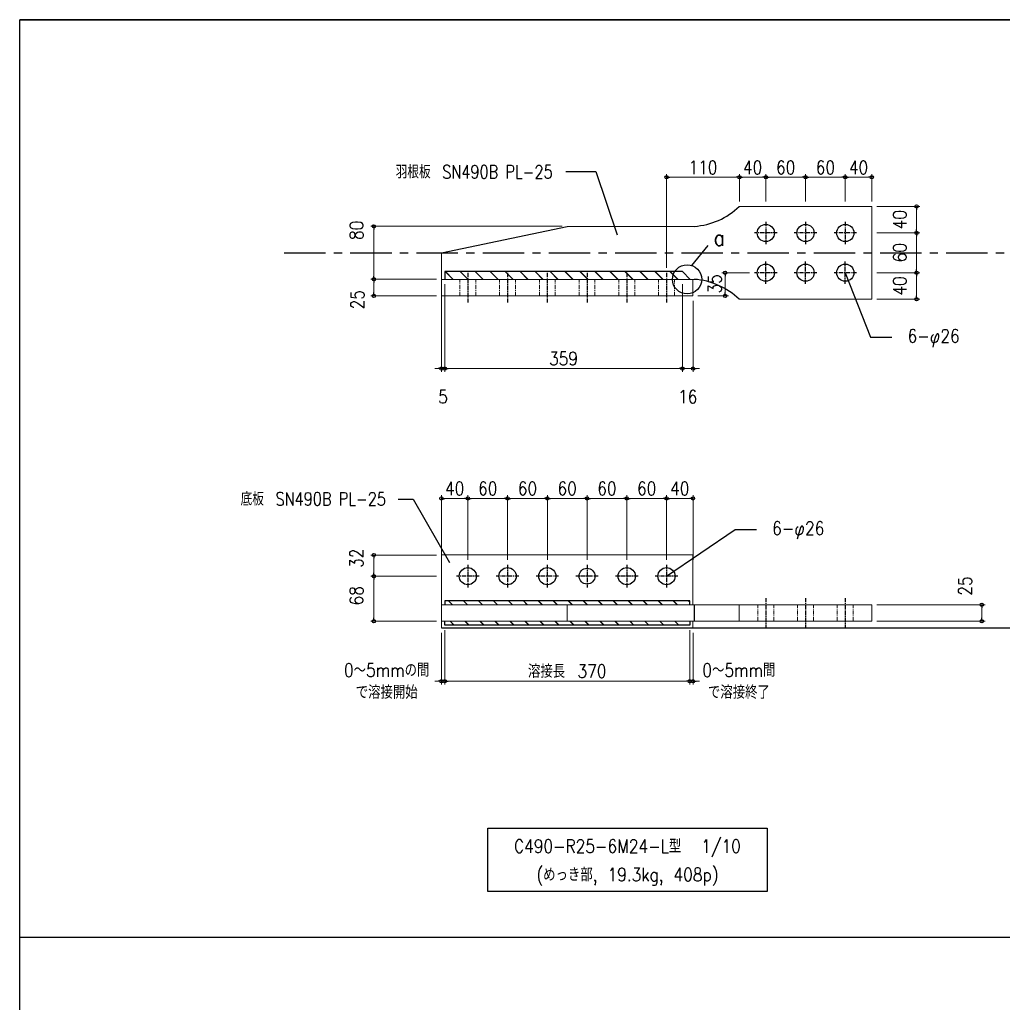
# Model space of a CAD drawing. Extents: x 89504 to 820828, y -112826 to 219894.
# Drawn here: x 816623 to 818108, y -107371 to -105886 of the extents above; entities that cross this region are included whole.
import ezdxf
from ezdxf.enums import TextEntityAlignment as Align

# ---------------------------------------------------------------- set-up
doc = ezdxf.new("R2010")
doc.units = 0
doc.header["$MEASUREMENT"] = 0
for name, pattern in [('CENTER', [2, 1.25, -0.25, 0.25, -0.25]), ('CENTER1', [10, 6.25, -1.25, 1.25, -1.25]), ('DUMMY', [0])]:
    doc.linetypes.add(name, pattern=pattern)
doc.layers.get('0').update_dxf_attribs({"color": 3, "linetype": 'CONTINUOUS'})
doc.layers.get('Defpoints').update_dxf_attribs({"linetype": 'CONTINUOUS'})
for name, color, linetype, plot in [('00_ADDL', 253, 'CONTINUOUS', False), ('_1-F_ADDL', 8, 'DUMMY', False), ('waku$0$DEF', 161, 'CONTINUOUS', False)]:
    doc.layers.add(name, color=color, linetype=linetype, plot=plot)
for name, color, linetype in [('I図面枠', 211, 'CONTINUOUS'), ('寸法', 4, 'CONTINUOUS'), ('金物', 7, 'CONTINUOUS')]:
    doc.layers.add(name, color=color, linetype=linetype)
doc.styles.add('DRACAD', font='txt', dxfattribs={"width": 0.85, "bigfont": 'extfont2'})
doc.styles.add('KANJI', font='simplex.shx', dxfattribs={"width": 0.7, "bigfont": 'extfont2.shx'})
doc.styles.add('S020', font='simplex.shx', dxfattribs={"width": 0.8, "height": 100, "bigfont": 'extfont2.shx'})
doc.dimstyles.new('S5', dxfattribs={"dimscale": 5, "dimtxt": 4, "dimasz": 1, "dimexe": 1, "dimexo": 1.5, "dimgap": 1, "dimtad": 1, "dimtxsty": 'KANJI', "dimblk": 'ORIGIN', "dimcen": 0, "dimclrd": 256, "dimclre": 256, "dimclrt": 256, "dimadec": 0, "dimazin": 0, "dimtfac": 1, "dimtmove": 2, "dimatfit": 2, "dimfxl": 1, "dimtolj": 2, "dimlwd": 5, "dimlwe": 5, "dimarcsym": 0})

# ---------------------------------------------------------------- blocks, each defined once
blk = doc.blocks.new('waku')
at = {"layer": 'waku$0$DEF'}
blk.add_lwpolyline([(-76102, 40666), (92098, 40666), (92098, -78134), (-76102, -78134)], close=True, dxfattribs=at)
blk = doc.blocks.new('_ORIGIN')
at = {"color": 0, "linetype": 'ByBlock'}
blk.add_line((0, 0), (-1, 0), dxfattribs=at)
blk.add_circle((0, 0), 0.5, dxfattribs=at)
blk = doc.blocks.new('*D100')
at = {"layer": 'Defpoints', "color": 0, "transparency": 16777216}
for p in [(817599.5, -106124.4), (817709.5, -106166.9), (817599.5, -106268.4)]:
    blk.add_point(p, dxfattribs=at)
at = {"layer": '寸法', "lineweight": 5, "transparency": 16777216}
for p, q in [((817599.5, -106260.9), (817599.5, -106119.4)), ((817704.5, -106124.4), (817604.5, -106124.4)), ((817709.5, -106159.4), (817709.5, -106119.4))]:
    blk.add_line(p, q, dxfattribs=at)
at = {"layer": '寸法', "lineweight": 5, "transparency": 16777216, "xscale": 5, "yscale": 5, "zscale": 5, "rotation": 180}
blk.add_blockref('_ORIGIN', (817599.5, -106124.4), dxfattribs=at)
at = {"layer": '寸法', "lineweight": 5, "transparency": 16777216, "xscale": 5, "yscale": 5, "zscale": 5}
blk.add_blockref('_ORIGIN', (817709.5, -106124.4), dxfattribs=at)
at = {"layer": '寸法', "transparency": 16777216, "insert": (817654.5, -106109.4), "char_height": 20, "attachment_point": 5, "style": 'DRACAD'}
blk.add_mtext('\\A2;110', dxfattribs=at)
blk = doc.blocks.new('*D101')
at = {"layer": 'Defpoints', "color": 0, "transparency": 16777216}
for p in [(817909.5, -106168.4), (817909.5, -106208.4), (817977.1, -106208.4)]:
    blk.add_point(p, dxfattribs=at)
at = {"layer": '寸法', "lineweight": 5, "transparency": 16777216}
for p, q in [((817917, -106168.4), (817982.1, -106168.4)), ((817977.1, -106173.4), (817977.1, -106203.4)), ((817917, -106208.4), (817982.1, -106208.4))]:
    blk.add_line(p, q, dxfattribs=at)
at = {"layer": '寸法', "lineweight": 5, "transparency": 16777216, "xscale": 5, "yscale": 5, "zscale": 5}
for p, rotation in [((817977.1, -106168.4), 90), ((817977.1, -106208.4), 270)]:
    blk.add_blockref('_ORIGIN', p, dxfattribs=dict(at, rotation=rotation))
at = {"layer": '寸法', "transparency": 16777216, "insert": (817951.7, -106188.4), "char_height": 20, "attachment_point": 5, "rotation": 90, "style": 'DRACAD'}
blk.add_mtext('\\A2;40', dxfattribs=at)
blk = doc.blocks.new('*D102')
at = {"layer": 'Defpoints', "color": 0, "transparency": 16777216}
for p in [(817909.5, -106268.4), (817909.5, -106308.4), (817977.1, -106308.4)]:
    blk.add_point(p, dxfattribs=at)
at = {"layer": '寸法', "lineweight": 5, "transparency": 16777216}
for p, q in [((817917, -106268.4), (817982.1, -106268.4)), ((817977.1, -106273.4), (817977.1, -106303.4)), ((817917, -106308.4), (817982.1, -106308.4))]:
    blk.add_line(p, q, dxfattribs=at)
at = {"layer": '寸法', "lineweight": 5, "transparency": 16777216, "xscale": 5, "yscale": 5, "zscale": 5}
for p, rotation in [((817977.1, -106268.4), 90), ((817977.1, -106308.4), 270)]:
    blk.add_blockref('_ORIGIN', p, dxfattribs=dict(at, rotation=rotation))
at = {"layer": '寸法', "transparency": 16777216, "insert": (817951.7, -106288.4), "char_height": 20, "attachment_point": 5, "rotation": 90, "style": 'DRACAD'}
blk.add_mtext('\\A2;40', dxfattribs=at)
blk = doc.blocks.new('*D103')
at = {"layer": 'Defpoints', "color": 0, "transparency": 16777216}
for p in [(817749.5, -106124.4), (817709.5, -106168.4), (817749.5, -106168.4)]:
    blk.add_point(p, dxfattribs=at)
at = {"layer": '寸法', "lineweight": 5, "transparency": 16777216}
for p, q in [((817709.5, -106160.9), (817709.5, -106119.4)), ((817714.5, -106124.4), (817744.5, -106124.4)), ((817749.5, -106160.9), (817749.5, -106119.4))]:
    blk.add_line(p, q, dxfattribs=at)
at = {"layer": '寸法', "lineweight": 5, "transparency": 16777216, "xscale": 5, "yscale": 5, "zscale": 5, "rotation": 180}
blk.add_blockref('_ORIGIN', (817709.5, -106124.4), dxfattribs=at)
at = {"layer": '寸法', "lineweight": 5, "transparency": 16777216, "xscale": 5, "yscale": 5, "zscale": 5}
blk.add_blockref('_ORIGIN', (817749.5, -106124.4), dxfattribs=at)
at = {"layer": '寸法', "transparency": 16777216, "insert": (817729.5, -106109.4), "char_height": 20, "attachment_point": 5, "style": 'DRACAD'}
blk.add_mtext('\\A2;40', dxfattribs=at)
blk = doc.blocks.new('*D104')
at = {"layer": 'Defpoints', "color": 0, "transparency": 16777216}
for p in [(817869.5, -106124.4), (817809.5, -106168.4), (817869.5, -106168.4)]:
    blk.add_point(p, dxfattribs=at)
at = {"layer": '寸法', "lineweight": 5, "transparency": 16777216}
for p, q in [((817809.5, -106160.9), (817809.5, -106119.4)), ((817814.5, -106124.4), (817864.5, -106124.4)), ((817869.5, -106160.9), (817869.5, -106119.4))]:
    blk.add_line(p, q, dxfattribs=at)
at = {"layer": '寸法', "lineweight": 5, "transparency": 16777216, "xscale": 5, "yscale": 5, "zscale": 5, "rotation": 180}
blk.add_blockref('_ORIGIN', (817809.5, -106124.4), dxfattribs=at)
at = {"layer": '寸法', "lineweight": 5, "transparency": 16777216, "xscale": 5, "yscale": 5, "zscale": 5}
blk.add_blockref('_ORIGIN', (817869.5, -106124.4), dxfattribs=at)
at = {"layer": '寸法', "transparency": 16777216, "insert": (817839.5, -106109.4), "char_height": 20, "attachment_point": 5, "style": 'DRACAD'}
blk.add_mtext('\\A2;60', dxfattribs=at)
blk = doc.blocks.new('*D105')
at = {"layer": 'Defpoints', "color": 0, "transparency": 16777216}
for p in [(817809.5, -106124.4), (817749.5, -106168.4), (817809.5, -106168.4)]:
    blk.add_point(p, dxfattribs=at)
at = {"layer": '寸法', "lineweight": 5, "transparency": 16777216}
for p, q in [((817749.5, -106160.9), (817749.5, -106119.4)), ((817754.5, -106124.4), (817804.5, -106124.4)), ((817809.5, -106160.9), (817809.5, -106119.4))]:
    blk.add_line(p, q, dxfattribs=at)
at = {"layer": '寸法', "lineweight": 5, "transparency": 16777216, "xscale": 5, "yscale": 5, "zscale": 5, "rotation": 180}
blk.add_blockref('_ORIGIN', (817749.5, -106124.4), dxfattribs=at)
at = {"layer": '寸法', "lineweight": 5, "transparency": 16777216, "xscale": 5, "yscale": 5, "zscale": 5}
blk.add_blockref('_ORIGIN', (817809.5, -106124.4), dxfattribs=at)
at = {"layer": '寸法', "transparency": 16777216, "insert": (817779.5, -106109.4), "char_height": 20, "attachment_point": 5, "style": 'DRACAD'}
blk.add_mtext('\\A2;60', dxfattribs=at)
blk = doc.blocks.new('*D106')
at = {"layer": 'Defpoints', "color": 0, "transparency": 16777216}
for p in [(817909.5, -106124.4), (817869.5, -106168.4), (817909.5, -106168.4)]:
    blk.add_point(p, dxfattribs=at)
at = {"layer": '寸法', "lineweight": 5, "transparency": 16777216}
for p, q in [((817869.5, -106160.9), (817869.5, -106119.4)), ((817874.5, -106124.4), (817904.5, -106124.4)), ((817909.5, -106160.9), (817909.5, -106119.4))]:
    blk.add_line(p, q, dxfattribs=at)
at = {"layer": '寸法', "lineweight": 5, "transparency": 16777216, "xscale": 5, "yscale": 5, "zscale": 5, "rotation": 180}
blk.add_blockref('_ORIGIN', (817869.5, -106124.4), dxfattribs=at)
at = {"layer": '寸法', "lineweight": 5, "transparency": 16777216, "xscale": 5, "yscale": 5, "zscale": 5}
blk.add_blockref('_ORIGIN', (817909.5, -106124.4), dxfattribs=at)
at = {"layer": '寸法', "transparency": 16777216, "insert": (817889.5, -106109.4), "char_height": 20, "attachment_point": 5, "style": 'DRACAD'}
blk.add_mtext('\\A2;40', dxfattribs=at)
blk = doc.blocks.new('*D107')
at = {"layer": 'Defpoints', "color": 0, "transparency": 16777216}
for p in [(817909.5, -106208.4), (817909.5, -106268.4), (817977.1, -106268.4)]:
    blk.add_point(p, dxfattribs=at)
at = {"layer": '寸法', "lineweight": 5, "transparency": 16777216}
for p, q in [((817917, -106208.4), (817982.1, -106208.4)), ((817977.1, -106213.4), (817977.1, -106263.4)), ((817917, -106268.4), (817982.1, -106268.4))]:
    blk.add_line(p, q, dxfattribs=at)
at = {"layer": '寸法', "lineweight": 5, "transparency": 16777216, "xscale": 5, "yscale": 5, "zscale": 5}
for p, rotation in [((817977.1, -106208.4), 90), ((817977.1, -106268.4), 270)]:
    blk.add_blockref('_ORIGIN', p, dxfattribs=dict(at, rotation=rotation))
at = {"layer": '寸法', "transparency": 16777216, "insert": (817951.8, -106238.2), "char_height": 20, "attachment_point": 5, "rotation": 90, "style": 'DRACAD'}
blk.add_mtext('\\A2;60', dxfattribs=at)
blk = doc.blocks.new('*D108')
at = {"layer": 'Defpoints', "color": 0, "transparency": 16777216}
for p in [(817909.5, -106769.6), (818075.6, -106769.6), (817909.5, -106794.6)]:
    blk.add_point(p, dxfattribs=at)
at = {"layer": '寸法', "lineweight": 5, "transparency": 16777216}
for p, q in [((817917, -106769.6), (818080.6, -106769.6)), ((818075.6, -106789.6), (818075.6, -106774.6)), ((817917, -106794.6), (818080.6, -106794.6))]:
    blk.add_line(p, q, dxfattribs=at)
at = {"layer": '寸法', "lineweight": 5, "transparency": 16777216, "xscale": 5, "yscale": 5, "zscale": 5}
for p, rotation in [((818075.6, -106769.6), 90), ((818075.6, -106794.6), 270)]:
    blk.add_blockref('_ORIGIN', p, dxfattribs=dict(at, rotation=rotation))
at = {"layer": '寸法', "transparency": 16777216, "insert": (818050.6, -106741.4), "char_height": 20, "attachment_point": 5, "rotation": 90, "style": 'DRACAD'}
blk.add_mtext('\\A2;25', dxfattribs=at)
blk = doc.blocks.new('*D109')
at = {"layer": 'Defpoints', "color": 0, "transparency": 16777216}
for p in [(817157.7, -106694.6), (817259.5, -106694.6), (817259.5, -106726.6)]:
    blk.add_point(p, dxfattribs=at)
at = {"layer": '寸法', "lineweight": 5, "transparency": 16777216}
for p, q in [((817252, -106694.6), (817152.7, -106694.6)), ((817157.7, -106721.6), (817157.7, -106699.6)), ((817252, -106726.6), (817152.7, -106726.6))]:
    blk.add_line(p, q, dxfattribs=at)
at = {"layer": '寸法', "lineweight": 5, "transparency": 16777216, "xscale": 5, "yscale": 5, "zscale": 5}
for p, rotation in [((817157.7, -106694.6), 90), ((817157.7, -106726.6), 270)]:
    blk.add_blockref('_ORIGIN', p, dxfattribs=dict(at, rotation=rotation))
at = {"layer": '寸法', "transparency": 16777216, "insert": (817131.4, -106699.5), "char_height": 20, "attachment_point": 5, "rotation": 90, "style": 'DRACAD'}
blk.add_mtext('\\A2;32', dxfattribs=at)
blk = doc.blocks.new('*D110')
at = {"layer": 'Defpoints', "color": 0, "transparency": 16777216}
for p in [(817259.5, -106726.6), (817157.7, -106794.6), (817259.5, -106794.6)]:
    blk.add_point(p, dxfattribs=at)
at = {"layer": '寸法', "lineweight": 5, "transparency": 16777216}
for p, q in [((817252, -106726.6), (817152.7, -106726.6)), ((817157.7, -106731.6), (817157.7, -106789.6)), ((817252, -106794.6), (817152.7, -106794.6))]:
    blk.add_line(p, q, dxfattribs=at)
at = {"layer": '寸法', "lineweight": 5, "transparency": 16777216, "xscale": 5, "yscale": 5, "zscale": 5}
for p, rotation in [((817157.7, -106726.6), 90), ((817157.7, -106794.6), 270)]:
    blk.add_blockref('_ORIGIN', p, dxfattribs=dict(at, rotation=rotation))
at = {"layer": '寸法', "transparency": 16777216, "insert": (817131.4, -106756.1), "char_height": 20, "attachment_point": 5, "rotation": 90, "style": 'DRACAD'}
blk.add_mtext('\\A2;68', dxfattribs=at)
blk = doc.blocks.new('*D120')
at = {"layer": 'Defpoints', "color": 0, "linetype": 'Continuous', "transparency": 16777216}
for p in [(817259.5, -106804.6), (817264.5, -106804.6), (817264.5, -106885.1)]:
    blk.add_point(p, dxfattribs=at)
at = {"layer": '寸法', "linetype": 'Continuous', "lineweight": 5, "transparency": 16777216}
for p, q in [((817259.5, -106812.1), (817259.5, -106890.1)), ((817264.5, -106812.1), (817264.5, -106890.1)), ((817254.5, -106885.1), (817249.5, -106885.1)), ((817259.5, -106885.1), (817264.5, -106885.1)), ((817269.5, -106885.1), (817274.5, -106885.1))]:
    blk.add_line(p, q, dxfattribs=at)
at = {"layer": '寸法', "linetype": 'Continuous', "lineweight": 5, "transparency": 16777216, "xscale": 5, "yscale": 5, "zscale": 5}
blk.add_blockref('_ORIGIN', (817259.5, -106885.1), dxfattribs=at)
at = {"layer": '寸法', "linetype": 'Continuous', "lineweight": 5, "transparency": 16777216, "xscale": 5, "yscale": 5, "zscale": 5, "rotation": 180}
blk.add_blockref('_ORIGIN', (817264.5, -106885.1), dxfattribs=at)
at = {"layer": '寸法', "linetype": 'Continuous', "transparency": 16777216, "insert": (817176.9, -106885.1), "char_height": 20, "attachment_point": 5, "style": 'DRACAD'}
blk.add_mtext('\\A2;0～5mmの間\\Pで溶接開始', dxfattribs=at)
blk = doc.blocks.new('*D121')
at = {"layer": 'Defpoints', "color": 0, "linetype": 'Continuous', "transparency": 16777216}
for p in [(817264.5, -106800.6), (817634.5, -106800.6), (817634.5, -106885.1)]:
    blk.add_point(p, dxfattribs=at)
at = {"layer": '寸法', "linetype": 'Continuous', "lineweight": 5, "transparency": 16777216}
for p, q in [((817264.5, -106808.1), (817264.5, -106890.1)), ((817634.5, -106808.1), (817634.5, -106890.1)), ((817269.5, -106885.1), (817629.5, -106885.1))]:
    blk.add_line(p, q, dxfattribs=at)
at = {"layer": '寸法', "linetype": 'Continuous', "lineweight": 5, "transparency": 16777216, "xscale": 5, "yscale": 5, "zscale": 5, "rotation": 180}
blk.add_blockref('_ORIGIN', (817264.5, -106885.1), dxfattribs=at)
at = {"layer": '寸法', "linetype": 'Continuous', "lineweight": 5, "transparency": 16777216, "xscale": 5, "yscale": 5, "zscale": 5}
blk.add_blockref('_ORIGIN', (817634.5, -106885.1), dxfattribs=at)
at = {"layer": '寸法', "linetype": 'Continuous', "transparency": 16777216, "insert": (817449.5, -106870.1), "char_height": 20, "attachment_point": 5, "style": 'DRACAD'}
blk.add_mtext('\\A2;溶接長\u3000370', dxfattribs=at)
blk = doc.blocks.new('*D122')
at = {"layer": 'Defpoints', "color": 0, "linetype": 'Continuous', "transparency": 16777216}
for p in [(817634.5, -106800.6), (817639.5, -106804.6), (817639.5, -106885.1)]:
    blk.add_point(p, dxfattribs=at)
at = {"layer": '寸法', "linetype": 'Continuous', "lineweight": 5, "transparency": 16777216}
for p, q in [((817634.5, -106808.1), (817634.5, -106890.1)), ((817639.5, -106812.1), (817639.5, -106890.1)), ((817629.5, -106885.1), (817624.5, -106885.1)), ((817634.5, -106885.1), (817639.5, -106885.1)), ((817644.5, -106885.1), (817649.5, -106885.1))]:
    blk.add_line(p, q, dxfattribs=at)
at = {"layer": '寸法', "linetype": 'Continuous', "lineweight": 5, "transparency": 16777216, "xscale": 5, "yscale": 5, "zscale": 5}
blk.add_blockref('_ORIGIN', (817634.5, -106885.1), dxfattribs=at)
at = {"layer": '寸法', "linetype": 'Continuous', "lineweight": 5, "transparency": 16777216, "xscale": 5, "yscale": 5, "zscale": 5, "rotation": 180}
blk.add_blockref('_ORIGIN', (817639.5, -106885.1), dxfattribs=at)
at = {"layer": '寸法', "linetype": 'Continuous', "transparency": 16777216, "insert": (817708.8, -106885.1), "char_height": 20, "attachment_point": 5, "style": 'DRACAD'}
blk.add_mtext('\\A2;0～5mm間\\Pで溶接終了', dxfattribs=at)
blk = doc.blocks.new('*D126')
at = {"layer": 'Defpoints', "color": 0, "linetype": 'Continuous', "transparency": 16777216}
for p in [(817299.5, -106609.1), (817259.5, -106709.6), (817299.5, -106709.6)]:
    blk.add_point(p, dxfattribs=at)
at = {"layer": '寸法', "linetype": 'Continuous', "lineweight": 5, "transparency": 16777216}
for p, q in [((817259.5, -106702.1), (817259.5, -106604.1)), ((817299.5, -106702.1), (817299.5, -106604.1)), ((817264.5, -106609.1), (817294.5, -106609.1))]:
    blk.add_line(p, q, dxfattribs=at)
at = {"layer": '寸法', "linetype": 'Continuous', "lineweight": 5, "transparency": 16777216, "xscale": 5, "yscale": 5, "zscale": 5, "rotation": 180}
blk.add_blockref('_ORIGIN', (817259.5, -106609.1), dxfattribs=at)
at = {"layer": '寸法', "linetype": 'Continuous', "lineweight": 5, "transparency": 16777216, "xscale": 5, "yscale": 5, "zscale": 5}
blk.add_blockref('_ORIGIN', (817299.5, -106609.1), dxfattribs=at)
at = {"layer": '寸法', "linetype": 'Continuous', "transparency": 16777216, "insert": (817279.5, -106594.1), "char_height": 20, "attachment_point": 5, "style": 'DRACAD'}
blk.add_mtext('\\A2;40', dxfattribs=at)
blk = doc.blocks.new('*D127')
at = {"layer": 'Defpoints', "color": 0, "linetype": 'Continuous', "transparency": 16777216}
for p in [(817359.5, -106609.1), (817299.5, -106709.6), (817359.5, -106709.6)]:
    blk.add_point(p, dxfattribs=at)
at = {"layer": '寸法', "linetype": 'Continuous', "lineweight": 5, "transparency": 16777216}
for p, q in [((817299.5, -106702.1), (817299.5, -106604.1)), ((817359.5, -106702.1), (817359.5, -106604.1)), ((817304.5, -106609.1), (817354.5, -106609.1))]:
    blk.add_line(p, q, dxfattribs=at)
at = {"layer": '寸法', "linetype": 'Continuous', "lineweight": 5, "transparency": 16777216, "xscale": 5, "yscale": 5, "zscale": 5, "rotation": 180}
blk.add_blockref('_ORIGIN', (817299.5, -106609.1), dxfattribs=at)
at = {"layer": '寸法', "linetype": 'Continuous', "lineweight": 5, "transparency": 16777216, "xscale": 5, "yscale": 5, "zscale": 5}
blk.add_blockref('_ORIGIN', (817359.5, -106609.1), dxfattribs=at)
at = {"layer": '寸法', "linetype": 'Continuous', "transparency": 16777216, "insert": (817329.5, -106594.1), "char_height": 20, "attachment_point": 5, "style": 'DRACAD'}
blk.add_mtext('\\A2;60', dxfattribs=at)
blk = doc.blocks.new('*D128')
at = {"layer": 'Defpoints', "color": 0, "linetype": 'Continuous', "transparency": 16777216}
for p in [(817419.5, -106609.1), (817359.5, -106709.6), (817419.5, -106709.6)]:
    blk.add_point(p, dxfattribs=at)
at = {"layer": '寸法', "linetype": 'Continuous', "lineweight": 5, "transparency": 16777216}
for p, q in [((817359.5, -106702.1), (817359.5, -106604.1)), ((817419.5, -106702.1), (817419.5, -106604.1)), ((817364.5, -106609.1), (817414.5, -106609.1))]:
    blk.add_line(p, q, dxfattribs=at)
at = {"layer": '寸法', "linetype": 'Continuous', "lineweight": 5, "transparency": 16777216, "xscale": 5, "yscale": 5, "zscale": 5, "rotation": 180}
blk.add_blockref('_ORIGIN', (817359.5, -106609.1), dxfattribs=at)
at = {"layer": '寸法', "linetype": 'Continuous', "lineweight": 5, "transparency": 16777216, "xscale": 5, "yscale": 5, "zscale": 5}
blk.add_blockref('_ORIGIN', (817419.5, -106609.1), dxfattribs=at)
at = {"layer": '寸法', "linetype": 'Continuous', "transparency": 16777216, "insert": (817389.5, -106594.1), "char_height": 20, "attachment_point": 5, "style": 'DRACAD'}
blk.add_mtext('\\A2;60', dxfattribs=at)
blk = doc.blocks.new('*D129')
at = {"layer": 'Defpoints', "color": 0, "linetype": 'Continuous', "transparency": 16777216}
for p in [(817479.5, -106609.1), (817419.5, -106709.6), (817479.5, -106709.6)]:
    blk.add_point(p, dxfattribs=at)
at = {"layer": '寸法', "linetype": 'Continuous', "lineweight": 5, "transparency": 16777216}
for p, q in [((817419.5, -106702.1), (817419.5, -106604.1)), ((817479.5, -106702.1), (817479.5, -106604.1)), ((817424.5, -106609.1), (817474.5, -106609.1))]:
    blk.add_line(p, q, dxfattribs=at)
at = {"layer": '寸法', "linetype": 'Continuous', "lineweight": 5, "transparency": 16777216, "xscale": 5, "yscale": 5, "zscale": 5, "rotation": 180}
blk.add_blockref('_ORIGIN', (817419.5, -106609.1), dxfattribs=at)
at = {"layer": '寸法', "linetype": 'Continuous', "lineweight": 5, "transparency": 16777216, "xscale": 5, "yscale": 5, "zscale": 5}
blk.add_blockref('_ORIGIN', (817479.5, -106609.1), dxfattribs=at)
at = {"layer": '寸法', "linetype": 'Continuous', "transparency": 16777216, "insert": (817449.5, -106594.1), "char_height": 20, "attachment_point": 5, "style": 'DRACAD'}
blk.add_mtext('\\A2;60', dxfattribs=at)
blk = doc.blocks.new('*D130')
at = {"layer": 'Defpoints', "color": 0, "linetype": 'Continuous', "transparency": 16777216}
for p in [(817539.5, -106609.1), (817479.5, -106709.6), (817539.5, -106709.6)]:
    blk.add_point(p, dxfattribs=at)
at = {"layer": '寸法', "linetype": 'Continuous', "lineweight": 5, "transparency": 16777216}
for p, q in [((817479.5, -106702.1), (817479.5, -106604.1)), ((817539.5, -106702.1), (817539.5, -106604.1)), ((817484.5, -106609.1), (817534.5, -106609.1))]:
    blk.add_line(p, q, dxfattribs=at)
at = {"layer": '寸法', "linetype": 'Continuous', "lineweight": 5, "transparency": 16777216, "xscale": 5, "yscale": 5, "zscale": 5, "rotation": 180}
blk.add_blockref('_ORIGIN', (817479.5, -106609.1), dxfattribs=at)
at = {"layer": '寸法', "linetype": 'Continuous', "lineweight": 5, "transparency": 16777216, "xscale": 5, "yscale": 5, "zscale": 5}
blk.add_blockref('_ORIGIN', (817539.5, -106609.1), dxfattribs=at)
at = {"layer": '寸法', "linetype": 'Continuous', "transparency": 16777216, "insert": (817509.5, -106594.1), "char_height": 20, "attachment_point": 5, "style": 'DRACAD'}
blk.add_mtext('\\A2;60', dxfattribs=at)
blk = doc.blocks.new('*D131')
at = {"layer": 'Defpoints', "color": 0, "linetype": 'Continuous', "transparency": 16777216}
for p in [(817599.5, -106609.1), (817539.5, -106709.6), (817599.5, -106709.6)]:
    blk.add_point(p, dxfattribs=at)
at = {"layer": '寸法', "linetype": 'Continuous', "lineweight": 5, "transparency": 16777216}
for p, q in [((817539.5, -106702.1), (817539.5, -106604.1)), ((817599.5, -106702.1), (817599.5, -106604.1)), ((817544.5, -106609.1), (817594.5, -106609.1))]:
    blk.add_line(p, q, dxfattribs=at)
at = {"layer": '寸法', "linetype": 'Continuous', "lineweight": 5, "transparency": 16777216, "xscale": 5, "yscale": 5, "zscale": 5, "rotation": 180}
blk.add_blockref('_ORIGIN', (817539.5, -106609.1), dxfattribs=at)
at = {"layer": '寸法', "linetype": 'Continuous', "lineweight": 5, "transparency": 16777216, "xscale": 5, "yscale": 5, "zscale": 5}
blk.add_blockref('_ORIGIN', (817599.5, -106609.1), dxfattribs=at)
at = {"layer": '寸法', "linetype": 'Continuous', "transparency": 16777216, "insert": (817569.5, -106594.1), "char_height": 20, "attachment_point": 5, "style": 'DRACAD'}
blk.add_mtext('\\A2;60', dxfattribs=at)
blk = doc.blocks.new('*D132')
at = {"layer": 'Defpoints', "color": 0, "linetype": 'Continuous', "transparency": 16777216}
for p in [(817639.5, -106609.1), (817599.5, -106709.6), (817639.5, -106709.6)]:
    blk.add_point(p, dxfattribs=at)
at = {"layer": '寸法', "linetype": 'Continuous', "lineweight": 5, "transparency": 16777216}
for p, q in [((817599.5, -106702.1), (817599.5, -106604.1)), ((817639.5, -106702.1), (817639.5, -106604.1)), ((817604.5, -106609.1), (817634.5, -106609.1))]:
    blk.add_line(p, q, dxfattribs=at)
at = {"layer": '寸法', "linetype": 'Continuous', "lineweight": 5, "transparency": 16777216, "xscale": 5, "yscale": 5, "zscale": 5, "rotation": 180}
blk.add_blockref('_ORIGIN', (817599.5, -106609.1), dxfattribs=at)
at = {"layer": '寸法', "linetype": 'Continuous', "lineweight": 5, "transparency": 16777216, "xscale": 5, "yscale": 5, "zscale": 5}
blk.add_blockref('_ORIGIN', (817639.5, -106609.1), dxfattribs=at)
at = {"layer": '寸法', "linetype": 'Continuous', "transparency": 16777216, "insert": (817619.5, -106594.1), "char_height": 20, "attachment_point": 5, "style": 'DRACAD'}
blk.add_mtext('\\A2;40', dxfattribs=at)
blk = doc.blocks.new('*D133')
at = {"layer": 'Defpoints', "color": 0, "linetype": 'Continuous', "transparency": 16777216}
for p in [(817259.5, -106278.4), (817264.5, -106297.4), (817264.5, -106413.1)]:
    blk.add_point(p, dxfattribs=at)
at = {"layer": '寸法', "linetype": 'Continuous', "lineweight": 5, "transparency": 16777216}
for p, q in [((817259.5, -106285.9), (817259.5, -106418.1)), ((817264.5, -106304.9), (817264.5, -106418.1)), ((817254.5, -106413.1), (817249.5, -106413.1)), ((817259.5, -106413.1), (817264.5, -106413.1)), ((817269.5, -106413.1), (817274.5, -106413.1))]:
    blk.add_line(p, q, dxfattribs=at)
at = {"layer": '寸法', "linetype": 'Continuous', "lineweight": 5, "transparency": 16777216, "xscale": 5, "yscale": 5, "zscale": 5}
blk.add_blockref('_ORIGIN', (817259.5, -106413.1), dxfattribs=at)
at = {"layer": '寸法', "linetype": 'Continuous', "lineweight": 5, "transparency": 16777216, "xscale": 5, "yscale": 5, "zscale": 5, "rotation": 180}
blk.add_blockref('_ORIGIN', (817264.5, -106413.1), dxfattribs=at)
at = {"layer": '寸法', "linetype": 'Continuous', "transparency": 16777216, "insert": (817262, -106455.6), "char_height": 20, "attachment_point": 5, "style": 'DRACAD'}
blk.add_mtext('\\A2;5', dxfattribs=at)
blk = doc.blocks.new('*D134')
at = {"layer": 'Defpoints', "color": 0, "linetype": 'Continuous', "transparency": 16777216}
for p in [(817264.5, -106278.4), (817623.5, -106278.4), (817623.5, -106413.1)]:
    blk.add_point(p, dxfattribs=at)
at = {"layer": '寸法', "linetype": 'Continuous', "lineweight": 5, "transparency": 16777216}
for p, q in [((817264.5, -106285.9), (817264.5, -106418.1)), ((817623.5, -106285.9), (817623.5, -106418.1)), ((817269.5, -106413.1), (817618.5, -106413.1))]:
    blk.add_line(p, q, dxfattribs=at)
at = {"layer": '寸法', "linetype": 'Continuous', "lineweight": 5, "transparency": 16777216, "xscale": 5, "yscale": 5, "zscale": 5, "rotation": 180}
blk.add_blockref('_ORIGIN', (817264.5, -106413.1), dxfattribs=at)
at = {"layer": '寸法', "linetype": 'Continuous', "lineweight": 5, "transparency": 16777216, "xscale": 5, "yscale": 5, "zscale": 5}
blk.add_blockref('_ORIGIN', (817623.5, -106413.1), dxfattribs=at)
at = {"layer": '寸法', "linetype": 'Continuous', "transparency": 16777216, "insert": (817444, -106398.1), "char_height": 20, "attachment_point": 5, "style": 'DRACAD'}
blk.add_mtext('\\A2;359', dxfattribs=at)
blk = doc.blocks.new('*D135')
at = {"layer": 'Defpoints', "color": 0, "linetype": 'Continuous', "transparency": 16777216}
for p in [(817623.5, -106278.4), (817639.5, -106303.4), (817639.5, -106413.1)]:
    blk.add_point(p, dxfattribs=at)
at = {"layer": '寸法', "linetype": 'Continuous', "lineweight": 5, "transparency": 16777216}
for p, q in [((817623.5, -106285.9), (817623.5, -106418.1)), ((817639.5, -106310.9), (817639.5, -106418.1)), ((817618.5, -106413.1), (817613.5, -106413.1)), ((817623.5, -106413.1), (817639.5, -106413.1)), ((817644.5, -106413.1), (817649.5, -106413.1))]:
    blk.add_line(p, q, dxfattribs=at)
at = {"layer": '寸法', "linetype": 'Continuous', "lineweight": 5, "transparency": 16777216, "xscale": 5, "yscale": 5, "zscale": 5}
blk.add_blockref('_ORIGIN', (817623.5, -106413.1), dxfattribs=at)
at = {"layer": '寸法', "linetype": 'Continuous', "lineweight": 5, "transparency": 16777216, "xscale": 5, "yscale": 5, "zscale": 5, "rotation": 180}
blk.add_blockref('_ORIGIN', (817639.5, -106413.1), dxfattribs=at)
at = {"layer": '寸法', "linetype": 'Continuous', "transparency": 16777216, "insert": (817631.5, -106455.6), "char_height": 20, "attachment_point": 5, "style": 'DRACAD'}
blk.add_mtext('\\A2;16', dxfattribs=at)
blk = doc.blocks.new('*D149')
at = {"layer": 'Defpoints', "color": 0, "transparency": 16777216}
for p in [(817157.7, -106198.4), (817449.5, -106198.4), (817259.5, -106278.4)]:
    blk.add_point(p, dxfattribs=at)
at = {"layer": '寸法', "lineweight": 5, "transparency": 16777216}
for p, q in [((817442, -106198.4), (817152.7, -106198.4)), ((817157.7, -106273.4), (817157.7, -106203.4)), ((817252, -106278.4), (817152.7, -106278.4))]:
    blk.add_line(p, q, dxfattribs=at)
at = {"layer": '寸法', "lineweight": 5, "transparency": 16777216, "xscale": 5, "yscale": 5, "zscale": 5}
for p, rotation in [((817157.7, -106198.4), 90), ((817157.7, -106278.4), 270)]:
    blk.add_blockref('_ORIGIN', p, dxfattribs=dict(at, rotation=rotation))
at = {"layer": '寸法', "transparency": 16777216, "insert": (817131.4, -106204.5), "char_height": 20, "attachment_point": 5, "rotation": 90, "style": 'DRACAD'}
blk.add_mtext('\\A2;80', dxfattribs=at)
blk = doc.blocks.new('*D150')
at = {"layer": 'Defpoints', "color": 0, "transparency": 16777216}
for p in [(817157.7, -106278.4), (817259.5, -106278.4), (817259.5, -106303.4)]:
    blk.add_point(p, dxfattribs=at)
at = {"layer": '寸法', "lineweight": 5, "transparency": 16777216}
for p, q in [((817252, -106278.4), (817152.7, -106278.4)), ((817157.7, -106298.4), (817157.7, -106283.4)), ((817252, -106303.4), (817152.7, -106303.4))]:
    blk.add_line(p, q, dxfattribs=at)
at = {"layer": '寸法', "lineweight": 5, "transparency": 16777216, "xscale": 5, "yscale": 5, "zscale": 5}
for p, rotation in [((817157.7, -106278.4), 90), ((817157.7, -106303.4), 270)]:
    blk.add_blockref('_ORIGIN', p, dxfattribs=dict(at, rotation=rotation))
at = {"layer": '寸法', "transparency": 16777216, "insert": (817132.7, -106309.2), "char_height": 20, "attachment_point": 5, "rotation": 90, "style": 'DRACAD'}
blk.add_mtext('\\A2;25', dxfattribs=at)
blk = doc.blocks.new('*D168')
at = {"layer": 'Defpoints', "color": 0, "transparency": 16777216}
for p in [(817732.5, -106268.4), (817639.5, -106303.4), (817688, -106303.4)]:
    blk.add_point(p, dxfattribs=at)
at = {"layer": '寸法', "lineweight": 5, "transparency": 16777216}
for p, q in [((817725, -106268.4), (817683, -106268.4)), ((817688, -106273.4), (817688, -106298.4)), ((817647, -106303.4), (817693, -106303.4))]:
    blk.add_line(p, q, dxfattribs=at)
at = {"layer": '寸法', "lineweight": 5, "transparency": 16777216, "xscale": 5, "yscale": 5, "zscale": 5}
for p, rotation in [((817688, -106268.4), 90), ((817688, -106303.4), 270)]:
    blk.add_blockref('_ORIGIN', p, dxfattribs=dict(at, rotation=rotation))
at = {"layer": '寸法', "transparency": 16777216, "insert": (817672.5, -106285.2), "char_height": 20, "attachment_point": 5, "rotation": 90, "style": 'DRACAD'}
blk.add_mtext('\\A2;35', dxfattribs=at)

msp = doc.modelspace()

# ---------------------------------------------------------------- hatches: boundary and pattern name
at = {"layer": '金物', "ltscale": 6}
h = msp.add_hatch(dxfattribs=at)
h.set_pattern_fill('JIS_LC_20', color=256, scale=0.8, angle=90)
h.set_pattern_definition([(135, (815355.459, -109357.432), (-11.31371, -11.31371), []), (135, (815355.459, -109357.112), (-11.31371, -11.31371), [])])
h.paths.add_polyline_path([(817443.45897, -106278.43157), (817264.45897, -106278.43157), (817264.45897, -106266.43157), (817443.45897, -106266.43157)])
h.paths.add_polyline_path([(817623.45897, -106278.43157), (817443.45897, -106278.43157), (817443.45897, -106266.43157), (817623.45897, -106266.43157)])
h.paths.add_polyline_path([(817621.45897, -106278.43157), (817623.45897, -106272.43157)], flags=17)
h = msp.add_hatch(dxfattribs=at)
h.set_pattern_fill('JIS_LC_20', color=256, scale=0.8, angle=90)
h.set_pattern_definition([(135, (815354.459, -109848.574), (-11.31371, -11.31371), []), (135, (815354.459, -109848.254), (-11.31371, -11.31371), [])])
h.paths.add_polyline_path([(817442.45897, -106769.57408), (817264.45897, -106769.57408), (817264.45897, -106763.57408), (817442.45897, -106763.57408)])
h.paths.add_polyline_path([(817625.45897, -106769.57408), (817442.45897, -106769.57408), (817442.45897, -106763.57408), (817625.45897, -106763.57408)])
h.paths.add_polyline_path([(817634.45897, -106769.57408), (817625.45897, -106769.57408), (817625.45897, -106763.57408), (817634.45897, -106763.57408)])
h = msp.add_hatch(dxfattribs=at)
h.set_pattern_fill('JIS_LC_20', color=256, scale=0.8, angle=90)
h.set_pattern_definition([(135, (815354.459, -109854.574), (-11.31371, -11.31371), []), (135, (815354.459, -109854.254), (-11.31371, -11.31371), [])])
h.paths.add_polyline_path([(817442.45897, -106794.57408), (817264.45897, -106794.57408), (817264.45897, -106800.57408), (817442.45897, -106800.57408)])
h.paths.add_polyline_path([(817625.45897, -106794.57408), (817442.45897, -106794.57408), (817442.45897, -106800.57408), (817625.45897, -106800.57408)])
h.paths.add_polyline_path([(817634.45897, -106794.57408), (817625.45897, -106794.57408), (817625.45897, -106800.57408), (817634.45897, -106800.57408)])

# ---------------------------------------------------------------- linework, layer by layer
at = {"layer": '00_ADDL', "linetype": 'Continuous'}
msp.add_line((820827.5901, -105886.41828), (816622.5901, -105886.41828), dxfattribs=at)
at = {"layer": '_1-F_ADDL'}
for p, q in [((817259.45897, -106804.57408), (820827.5901, -106804.57408)), ((816622.5901, -107271.41828), (820827.5901, -107271.41828))]:
    msp.add_line(p, q, dxfattribs=at)
at = {"layer": '寸法'}
for p, q in [((817447.31462, -106115.62826), (817492.81529, -106115.62826)), ((817492.81529, -106115.62826), (817524.93321, -106211.24024)), ((817869.45897, -106268.43157), (817907.75998, -106365.64059)), ((817907.75998, -106365.64059), (817939.90737, -106365.64059)), ((817194.27252, -106610.13396), (817217.02285, -106610.13396)), ((817217.02285, -106610.13396), (817271.8911, -106705.74594)), ((817599.45897, -106726.57408), (817703.21872, -106655.98372)), ((817703.21872, -106655.98372), (817735.36611, -106655.98372))]:
    msp.add_line(p, q, dxfattribs=at)
at = {"layer": '寸法', "linetype": 'CENTER1'}
for p, q in [((817749.45897, -106191.43157), (817749.45897, -106225.43157)), ((817809.45897, -106191.43157), (817809.45897, -106225.43157)), ((817869.45897, -106191.43157), (817869.45897, -106225.43157)), ((817766.45897, -106208.43157), (817732.45897, -106208.43157)), ((817826.45897, -106208.43157), (817792.45897, -106208.43157)), ((817886.45897, -106208.43157), (817852.45897, -106208.43157)), ((817749.45897, -106285.43157), (817749.45897, -106251.43157)), ((817809.45897, -106285.43157), (817809.45897, -106251.43157)), ((817869.45897, -106285.43157), (817869.45897, -106251.43157)), ((817299.45897, -106268.43157), (817299.45897, -106313.43157)), ((817359.45897, -106268.43157), (817359.45897, -106313.43157)), ((817419.45897, -106268.43157), (817419.45897, -106313.43157)), ((817479.45897, -106268.43157), (817479.45897, -106313.43157)), ((817539.45897, -106268.43157), (817539.45897, -106313.43157)), ((817599.45897, -106268.43157), (817599.45897, -106313.43157)), ((817766.45897, -106268.43157), (817732.45897, -106268.43157)), ((817826.45897, -106268.43157), (817792.45897, -106268.43157)), ((817886.45897, -106268.43157), (817852.45897, -106268.43157)), ((817299.45897, -106709.57408), (817299.45897, -106743.57408)), ((817359.45897, -106709.57408), (817359.45897, -106743.57408)), ((817419.45897, -106709.57408), (817419.45897, -106743.57408)), ((817479.45897, -106709.57408), (817479.45897, -106743.57408)), ((817539.45897, -106709.57408), (817539.45897, -106743.57408)), ((817599.45897, -106709.57408), (817599.45897, -106743.57408)), ((817316.45897, -106726.57408), (817282.45897, -106726.57408)), ((817376.45897, -106726.57408), (817342.45897, -106726.57408)), ((817436.45897, -106726.57408), (817402.45897, -106726.57408)), ((817496.45897, -106726.57408), (817462.45897, -106726.57408)), ((817556.45897, -106726.57408), (817522.45897, -106726.57408)), ((817616.45897, -106726.57408), (817582.45897, -106726.57408)), ((817749.45897, -106759.57408), (817749.45897, -106804.57408)), ((817809.45897, -106759.57408), (817809.45897, -106804.57408)), ((817869.45897, -106759.57408), (817869.45897, -106804.57408))]:
    msp.add_line(p, q, dxfattribs=at)
at = {"layer": '寸法', "ltscale": 4}
msp.add_line((817637.56494, -106257.53466), (817662.60185, -106227.1475), dxfattribs=at)
at = {"layer": '寸法', "linetype": 'CENTER1', "ltscale": 10}
msp.add_line((817021.92787, -106238.43157), (819435.10203, -106238.43157), dxfattribs=at)
at = {"layer": '寸法'}
msp.add_lwpolyline([(817329.40619, -107107.06701), (817751.48344, -107107.06701), (817751.48344, -107202.36383), (817329.40619, -107202.36383)], close=True, dxfattribs=at)
at = {"layer": '寸法', "linetype": 'Continuous'}
msp.add_circle((817630.55897, -106278.43157), 22.04007, dxfattribs=at)
at = {"layer": '金物', "lineweight": 18}
for p, q in [((817909.45897, -106168.43157), (817709.45897, -106168.43157)), ((817909.45897, -106308.43157), (817909.45897, -106168.43157)), ((817641.45897, -106198.43157), (817449.45897, -106198.43157)), ((817259.45897, -106238.43157), (817259.45897, -106278.43157)), ((817259.45897, -106278.43157), (817259.45897, -106303.43157)), ((817641.45897, -106278.43157), (817259.45897, -106278.43157)), ((817639.45897, -106303.43157), (817639.45897, -106278.43157)), ((817259.45897, -106303.43157), (817639.45897, -106303.43157)), ((817909.45897, -106308.43157), (817709.45897, -106308.43157)), ((817259.45897, -106694.57408), (817639.45897, -106694.57408)), ((817259.45897, -106804.57408), (817259.45897, -106694.57408)), ((817639.45897, -106694.57408), (817639.45897, -106766.57408)), ((817259.45897, -106804.57408), (817259.45897, -106711.57408)), ((817639.45897, -106711.57408), (817639.45897, -106769.57408)), ((817259.45897, -106769.57408), (817909.45897, -106769.57408)), ((817449.45897, -106769.57408), (817449.45897, -106794.57408)), ((817709.45897, -106794.57408), (817709.45897, -106769.57408)), ((817909.45897, -106794.57408), (817909.45897, -106769.57408)), ((817909.45897, -106794.57408), (817259.45897, -106794.57408)), ((817639.45897, -106794.57408), (817639.45897, -106804.57408)), ((817639.45897, -106804.57408), (817259.45897, -106804.57408)), ((817639.45897, -106804.57408), (817259.45897, -106804.57408))]:
    msp.add_line(p, q, dxfattribs=at)
at = {"layer": '金物'}
for p, q in [((817259.45897, -106238.43157), (817449.45897, -106198.43157)), ((817623.45897, -106266.43157), (817264.45897, -106266.43157)), ((817634.45897, -106763.57408), (817264.45897, -106763.57408)), ((817634.45897, -106769.57408), (817634.45897, -106763.57408)), ((817634.45897, -106794.57408), (817634.45897, -106800.57408)), ((817634.45897, -106800.57408), (817264.45897, -106800.57408))]:
    msp.add_line(p, q, dxfattribs=at)
at = {"layer": '金物', "linetype": 'Continuous'}
for p, q in [((817264.45897, -106266.43157), (817264.45897, -106278.43157)), ((817623.45897, -106266.43157), (817635.45897, -106278.43157)), ((817264.45897, -106763.57408), (817264.45897, -106769.57408)), ((817264.45897, -106800.57408), (817264.45897, -106794.57408))]:
    msp.add_line(p, q, dxfattribs=at)
at = {"layer": '金物', "linetype": 'CENTER1', "lineweight": 18}
for p, q in [((817287.45897, -106303.43157), (817287.45897, -106278.43157)), ((817311.45897, -106303.43157), (817311.45897, -106278.43157)), ((817347.45897, -106303.43157), (817347.45897, -106278.43157)), ((817371.45897, -106303.43157), (817371.45897, -106278.43157)), ((817407.45897, -106303.43157), (817407.45897, -106278.43157)), ((817431.45897, -106303.43157), (817431.45897, -106278.43157)), ((817467.45897, -106303.43157), (817467.45897, -106278.43157)), ((817491.45897, -106303.43157), (817491.45897, -106278.43157)), ((817527.45897, -106303.43157), (817527.45897, -106278.43157)), ((817551.45897, -106303.43157), (817551.45897, -106278.43157)), ((817587.45897, -106303.43157), (817587.45897, -106278.43157)), ((817611.45897, -106303.43157), (817611.45897, -106278.43157))]:
    msp.add_line(p, q, dxfattribs=at)
at = {"layer": '金物', "ltscale": 2}
msp.add_line((817641.45897, -106769.57408), (817641.45897, -106794.57408), dxfattribs=at)
at = {"layer": '金物', "linetype": 'CENTER', "lineweight": 18, "ltscale": 5}
for p, q in [((817737.45897, -106794.57408), (817737.45897, -106769.57408)), ((817761.45897, -106794.57408), (817761.45897, -106769.57408)), ((817797.45897, -106794.57408), (817797.45897, -106769.57408)), ((817821.45897, -106794.57408), (817821.45897, -106769.57408)), ((817857.45897, -106794.57408), (817857.45897, -106769.57408)), ((817881.45897, -106794.57408), (817881.45897, -106769.57408))]:
    msp.add_line(p, q, dxfattribs=at)
at = {"layer": '金物'}
for centre in [(817749.45897, -106208.43157), (817809.45897, -106208.43157), (817869.45897, -106208.43157), (817749.45897, -106268.43157), (817809.45897, -106268.43157), (817869.45897, -106268.43157), (817299.45897, -106726.57408), (817359.45897, -106726.57408), (817419.45897, -106726.57408), (817539.45897, -106726.57408), (817599.45897, -106726.57408)]:
    msp.add_circle(centre, 13, dxfattribs=at)
at = {"layer": '金物', "ltscale": 2.5}
msp.add_circle((817479.45897, -106726.57408), 12, dxfattribs=at)
at = {"layer": '金物', "ltscale": 2}
for centre, start, end in [((817633.66905, -106088.70775), 274.06094121, 313.55094581), ((817633.66905, -106388.1554), 46.44905419, 85.93905879)]:
    msp.add_arc(centre, 110, start, end, dxfattribs=at)

# ---------------------------------------------------------------- block references
at = {"layer": 'I図面枠', "xscale": 0.025, "yscale": 0.025, "zscale": 0.025}
msp.add_blockref('waku', (818525.15095, -106903.07418), dxfattribs=at)

# ---------------------------------------------------------------- texts
at = {"layer": '寸法', "style": 'S020', "width": 0.8}
for s, p in [('羽根板\u3000SN490B PL-25', (817308.98497, -106116.18203)), ('底板\u3000SN490B PL-25', (817065.97317, -106610.00781))]:
    msp.add_text(s, height=20, dxfattribs=at).set_placement(p, align=Align.MIDDLE_CENTER)
at = {"layer": '寸法', "ltscale": 4, "style": 'DRACAD', "width": 0.85}
msp.add_text('a', height=24, dxfattribs=at).set_placement((817687.34609, -106215.6476), align=Align.MIDDLE_RIGHT)
at = {"layer": '寸法', "linetype": 'Continuous', "lineweight": -3, "style": 'DRACAD', "width": 0.85}
msp.add_text('C490-R25-6M24-L型  1/10', height=20, dxfattribs=at).set_placement((817540.44481, -107134.16722), align=Align.MIDDLE_CENTER)
msp.add_text('(めっき部, 19.3kg, 408p)', height=20, dxfattribs=at).set_placement((817540.44481, -107178.53962), align=Align.MIDDLE)
at = {"layer": '寸法', "char_height": 20, "width": 98.9799312, "attachment_point": 3, "style": 'DRACAD'}
for insert in [(818042.29429, -106353.91726), (817837.75303, -106644.26039)]:
    msp.add_mtext('6-φ26', dxfattribs=dict(at, insert=insert))

# ---------------------------------------------------------------- dimensions: what is measured, and where the dimension line sits
at = {"layer": '寸法'}
for base, p1, p2, picture, middle in [((817599.45897, -106124.4093), (817709.45897, -106166.93157), (817599.45897, -106268.43157), '*D100', (817654.45897, -106109.4093)), ((817749.45897, -106124.4093), (817709.45897, -106168.43157), (817749.45897, -106168.43157), '*D103', (817729.45897, -106109.4093)), ((817809.45897, -106124.4093), (817749.45897, -106168.43157), (817809.45897, -106168.43157), '*D105', (817779.45897, -106109.4093)), ((817869.45897, -106124.4093), (817809.45897, -106168.43157), (817869.45897, -106168.43157), '*D104', (817839.45897, -106109.4093)), ((817909.45897, -106124.4093), (817869.45897, -106168.43157), (817909.45897, -106168.43157), '*D106', (817889.45897, -106109.4093))]:
    dim = msp.add_linear_dim(base=base, p1=p1, p2=p2, dimstyle='S5', override={"dimtxsty": 'DRACAD'}, dxfattribs=at)
    dim.commit()
    dim.dimension.update_dxf_attribs({"geometry": picture, "text_midpoint": middle})
for base, p1, p2, angle, picture, middle in [((817977.1128, -106208.43157), (817909.45897, -106168.43157), (817909.45897, -106208.43157), 90, '*D101', (817951.70692, -106188.43157)), ((817157.65108, -106198.43157), (817259.45897, -106278.43157), (817449.45897, -106198.43157), 270, '*D149', (817131.40108, -106204.50461)), ((817977.1128, -106268.43157), (817909.45897, -106208.43157), (817909.45897, -106268.43157), 90, '*D107', (817951.79302, -106238.17)), ((817157.65108, -106278.43157), (817259.45897, -106303.43157), (817259.45897, -106278.43157), 270, '*D150', (817132.65108, -106309.18734)), ((817687.96792, -106303.43157), (817732.45897, -106268.43157), (817639.45897, -106303.43157), 90, '*D168', (817672.52954, -106285.24834)), ((817977.1128, -106308.43157), (817909.45897, -106268.43157), (817909.45897, -106308.43157), 90, '*D102', (817951.70692, -106288.43157)), ((817157.65108, -106694.57408), (817259.45897, -106726.57408), (817259.45897, -106694.57408), 90, '*D109', (817131.40108, -106699.48279)), ((817157.65108, -106794.57408), (817259.45897, -106726.57408), (817259.45897, -106794.57408), 90, '*D110', (817131.40108, -106756.07408)), ((818075.5792, -106769.57408), (817909.45897, -106794.57408), (817909.45897, -106769.57408), 270, '*D108', (818050.5792, -106741.44342))]:
    dim = msp.add_linear_dim(base=base, p1=p1, p2=p2, angle=angle, dimstyle='S5', override={"dimtxsty": 'DRACAD'}, dxfattribs=at)
    dim.commit()
    dim.dimension.update_dxf_attribs({"geometry": picture, "text_midpoint": middle, "dimtype": 160})
at = {"layer": '寸法', "linetype": 'Continuous'}
for base, p1, p2, picture, middle in [((817264.45897, -106413.11645), (817259.45897, -106278.43157), (817264.45897, -106297.43157), '*D133', (817261.95897, -106455.61645)), ((817623.45897, -106413.11645), (817264.45897, -106278.43157), (817623.45897, -106278.43157), '*D134', (817443.95897, -106398.11645)), ((817639.45897, -106413.11645), (817623.45897, -106278.43157), (817639.45897, -106303.43157), '*D135', (817631.45897, -106455.61645)), ((817299.45897, -106609.09475), (817259.45897, -106709.57408), (817299.45897, -106709.57408), '*D126', (817279.45897, -106594.09475)), ((817359.45897, -106609.09475), (817299.45897, -106709.57408), (817359.45897, -106709.57408), '*D127', (817329.45897, -106594.09475)), ((817419.45897, -106609.09475), (817359.45897, -106709.57408), (817419.45897, -106709.57408), '*D128', (817389.45897, -106594.09475)), ((817479.45897, -106609.09475), (817419.45897, -106709.57408), (817479.45897, -106709.57408), '*D129', (817449.45897, -106594.09475)), ((817539.45897, -106609.09475), (817479.45897, -106709.57408), (817539.45897, -106709.57408), '*D130', (817509.45897, -106594.09475)), ((817599.45897, -106609.09475), (817539.45897, -106709.57408), (817599.45897, -106709.57408), '*D131', (817569.45897, -106594.09475)), ((817639.45897, -106609.09475), (817599.45897, -106709.57408), (817639.45897, -106709.57408), '*D132', (817619.45897, -106594.09475))]:
    dim = msp.add_linear_dim(base=base, p1=p1, p2=p2, dimstyle='S5', override={"dimtxsty": 'DRACAD'}, dxfattribs=at)
    dim.commit()
    dim.dimension.update_dxf_attribs({"geometry": picture, "text_midpoint": middle})
for base, p1, p2, text, picture, middle in [((817264.45897, -106885.0534), (817259.45897, -106804.57408), (817264.45897, -106804.57408), '0～<>mmの間\\Pで溶接開始', '*D120', (817176.87394, -106885.0534)), ((817639.45897, -106885.0534), (817634.45897, -106800.57408), (817639.45897, -106804.57408), '0～<>mm間\\Pで溶接終了', '*D122', (817708.802, -106885.0534))]:
    dim = msp.add_linear_dim(base=base, p1=p1, p2=p2, text=text, dimstyle='S5', override={"dimtxsty": 'DRACAD'}, dxfattribs=at)
    dim.commit()
    dim.dimension.update_dxf_attribs({"geometry": picture, "text_midpoint": middle, "dimtype": 160})
dim = msp.add_linear_dim(base=(817634.45897, -106885.0534), p1=(817264.45897, -106800.57408), p2=(817634.45897, -106800.57408), text='溶接長\u3000<>', dimstyle='S5', override={"dimtxsty": 'DRACAD'}, dxfattribs=at)
dim.commit()
dim.dimension.update_dxf_attribs({"geometry": '*D121', "text_midpoint": (817449.45897, -106870.0534)})

doc.saveas('drawing.dxf')
